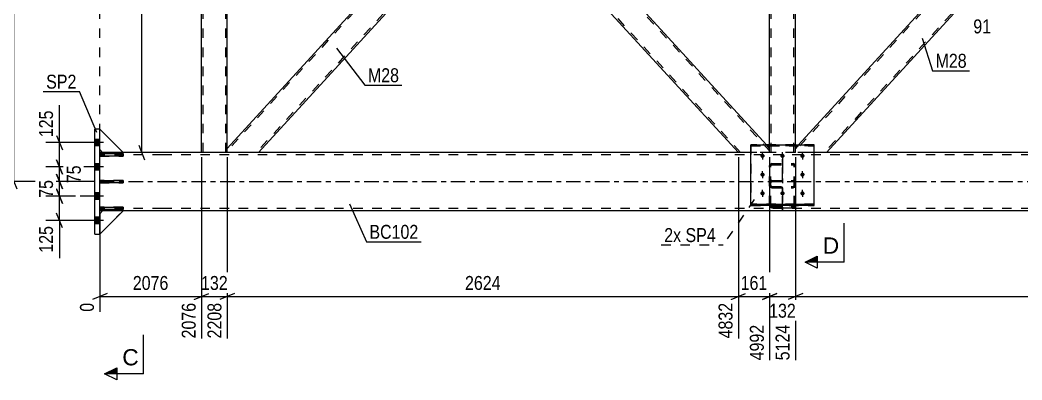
# Model space of a CAD drawing. Header units: millimetres. Extents: x -133 to 708, y -382 to 212.
# Drawn here: x -16.4 to 189.4, y -168.4 to -94.4 of the extents above; entities that cross this region are included whole.
import ezdxf

# ---------------------------------------------------------------- set-up
doc = ezdxf.new("R2010")
doc.units = ezdxf.units.MM
doc.linetypes.add('DXK_LINE_DOT2', pattern=[3.9198, 1.9599, -1.9599])
doc.linetypes.add('DXK_LINE_DOT3', pattern=[5.9187, 2.979, -0.9799, 0.9799, -0.9799])
doc.styles.add('Arial', font='ARIAL.TTF', dxfattribs={"height": 0.2})
doc.styles.add('Arial Narrow', font='ARIALN.TTF', dxfattribs={"height": 0.2})

# ---------------------------------------------------------------- blocks, each defined once
blk = doc.blocks.new('Part-389637962-1388 - 1176')
at = {"color": 7, "linetype": 'DXK_LINE_DOT2'}
for p, q in [((131.58, -6), (26.18, -121.27)), ((137.57, -6), (131.14, -6)), ((137.57, -6.33), (32.17, -121.6)), ((81.87, -59.89), (78.3, -63.8)), ((85.45, -63.8), (81.87, -67.71)), ((32.6, -121.6), (26.18, -121.6))]:
    blk.add_line(p, q, dxfattribs=at)
at = {"color": 2, "linetype": 'Continuous'}
for p, q in [((131.14, -6), (81.87, -59.89)), ((137.57, -6.8), (137.57, -6)), ((137.57, -6.8), (85.45, -63.8)), ((26.18, -120.8), (78.3, -63.8)), ((81.87, -67.71), (32.6, -121.6)), ((26.18, -121.6), (26.18, -120.8))]:
    blk.add_line(p, q, dxfattribs=at)
blk = doc.blocks.new('Part-389637962-1391 - 1176')
at = {"color": 7, "linetype": 'DXK_LINE_DOT2'}
for p, q in [((248.24, -6), (142.85, -121.27)), ((254.23, -6), (247.81, -6)), ((254.23, -6.33), (148.84, -121.6)), ((198.54, -59.89), (194.96, -63.8)), ((202.12, -63.8), (198.54, -67.71)), ((143.52, -120.06), (142.85, -120.8)), ((142.85, -121.6), (142.85, -120.8)), ((149.27, -121.6), (142.85, -121.6))]:
    blk.add_line(p, q, dxfattribs=at)
at = {"color": 2, "linetype": 'Continuous'}
for p, q in [((247.81, -6), (198.54, -59.89)), ((254.23, -6.8), (254.23, -6)), ((254.23, -6.8), (202.12, -63.8)), ((194.96, -63.8), (143.52, -120.06)), ((198.54, -67.71), (149.27, -121.6))]:
    blk.add_line(p, q, dxfattribs=at)
blk = doc.blocks.new('Part-389637962-1396 - 1176')
at = {"color": 2, "linetype": 'Continuous'}
for p, q in [((20.9, -121.6), (20.9, -6)), ((26.18, -120.8), (26.18, -6.8))]:
    blk.add_line(p, q, dxfattribs=at)
at = {"color": 7, "linetype": 'DXK_LINE_DOT2'}
for p, q in [((20.9, -6), (26.18, -6)), ((21.22, -121.6), (21.22, -6)), ((25.86, -121.6), (25.86, -6)), ((26.18, -6.8), (26.18, -6)), ((26.18, -121.6), (26.18, -120.8)), ((26.18, -121.6), (20.9, -121.6))]:
    blk.add_line(p, q, dxfattribs=at)
blk = doc.blocks.new('Part-389637962-1401 - 1176')
at = {"color": 7, "linetype": 'DXK_LINE_DOT2'}
for p, q in [((142.85, -6), (137.57, -6)), ((137.57, -6.8), (137.57, -6)), ((137.89, -121.6), (137.89, -6)), ((142.53, -121.6), (142.53, -6)), ((142.85, -6.8), (142.85, -6)), ((137.57, -121.6), (137.57, -120.06)), ((142.85, -121.6), (142.85, -120.06)), ((142.85, -121.6), (137.57, -121.6))]:
    blk.add_line(p, q, dxfattribs=at)
at = {"color": 2, "linetype": 'Continuous'}
for p, q in [((137.57, -120.06), (137.57, -6.8)), ((142.85, -120.06), (142.85, -6.8))]:
    blk.add_line(p, q, dxfattribs=at)
blk = doc.blocks.new('Part-389637962-1404 - 1176')
at = {"color": 7, "linetype": 'DXK_LINE_DOT3'}
blk.add_line((140.21, -133.58), (140.21, -122.97), dxfattribs=at)
at = {"color": 7, "linetype": 'DXK_LINE_DOT2'}
for p, q in [((137.6, -124.18), (137.57, -124.36)), ((137.57, -132.46), (137.57, -124.36)), ((137.71, -124.04), (137.6, -124.18)), ((137.86, -123.94), (137.71, -124.04)), ((137.81, -124.36), (137.82, -124.27)), ((137.81, -132.46), (137.81, -124.36)), ((137.82, -124.27), (137.88, -124.2)), ((138.05, -123.9), (137.86, -123.94)), ((137.88, -124.2), (137.95, -124.15)), ((137.95, -124.15), (138.05, -124.13)), ((138.05, -123.9), (142.37, -123.9)), ((138.05, -124.13), (142.37, -124.13)), ((142.55, -123.94), (142.37, -123.9)), ((142.37, -124.13), (142.46, -124.15)), ((142.46, -124.15), (142.54, -124.2)), ((142.54, -124.2), (142.59, -124.27)), ((142.71, -124.04), (142.55, -123.94)), ((142.59, -124.27), (142.61, -124.36)), ((142.61, -132.46), (142.61, -124.36)), ((142.81, -124.18), (142.71, -124.04)), ((142.85, -124.36), (142.81, -124.18)), ((142.85, -132.46), (142.85, -124.36)), ((137.86, -127.39), (138.05, -127.35)), ((138.05, -127.35), (142.37, -127.35)), ((142.37, -127.35), (142.55, -127.39)), ((137.57, -127.86), (137.6, -127.67)), ((137.57, -128.42), (137.6, -128.59)), ((137.6, -128.59), (137.71, -128.73)), ((137.71, -128.73), (137.86, -128.83)), ((137.82, -127.76), (137.81, -127.86)), ((137.82, -128.5), (137.81, -128.42)), ((137.88, -127.68), (137.82, -127.76)), ((137.88, -128.57), (137.82, -128.5)), ((137.86, -128.83), (138.05, -128.87)), ((137.95, -127.63), (137.88, -127.68)), ((137.95, -128.62), (137.88, -128.57)), ((138.05, -127.61), (137.95, -127.63)), ((138.05, -128.64), (137.95, -128.62)), ((138.05, -127.61), (142.37, -127.61)), ((138.05, -128.64), (142.37, -128.64)), ((138.05, -128.87), (142.37, -128.87)), ((142.46, -127.63), (142.37, -127.61)), ((142.46, -128.62), (142.37, -128.64)), ((142.37, -128.87), (142.55, -128.83)), ((142.54, -127.68), (142.46, -127.63)), ((142.54, -128.57), (142.46, -128.62)), ((142.59, -127.76), (142.54, -127.68)), ((142.59, -128.5), (142.54, -128.57)), ((142.55, -128.83), (142.71, -128.73)), ((142.61, -127.86), (142.59, -127.76)), ((142.61, -128.42), (142.59, -128.5)), ((142.71, -128.73), (142.81, -128.59)), ((142.81, -127.67), (142.85, -127.86)), ((142.81, -128.59), (142.85, -128.42)), ((137.57, -132.49), (137.57, -132.46)), ((137.81, -132.46), (137.82, -132.56)), ((137.82, -132.56), (137.88, -132.64)), ((137.88, -132.64), (137.95, -132.7)), ((137.95, -132.7), (138.05, -132.72)), ((138.05, -132.72), (142.37, -132.72)), ((142.37, -132.72), (142.46, -132.7)), ((142.46, -132.7), (142.54, -132.64)), ((142.54, -132.64), (142.59, -132.56)), ((142.59, -132.56), (142.61, -132.46)), ((142.85, -132.46), (142.84, -132.49))]:
    blk.add_line(p, q, dxfattribs=at)
at = {"color": 2, "linetype": 'Continuous'}
for p, q in [((137.6, -132.66), (137.57, -132.49)), ((138.05, -132.97), (137.86, -132.93)), ((138.05, -132.97), (142.37, -132.97)), ((142.55, -132.93), (142.37, -132.97)), ((142.84, -132.49), (142.81, -132.66))]:
    blk.add_line(p, q, dxfattribs=at)
at = {"color": 7, "linetype": 'DXK_LINE_DOT2'}
for centre, start, end in [((138.07, -127.84), 114.32, 159.2417), ((142.35, -127.84), 20.7583, 65.68)]:
    blk.add_arc(centre, 0.496, start, end, dxfattribs=at)
at = {"color": 2, "linetype": 'Continuous'}
for centre, start, end in [((138.07, -132.48), 200.7583, 245.68), ((142.35, -132.48), 294.32, 339.2417)]:
    blk.add_arc(centre, 0.496, start, end, dxfattribs=at)
blk = doc.blocks.new('Part-389637962-1407 - 1176')
at = {"color": 2, "linetype": 'Continuous'}
for p, q in [((81.87, -67.71), (85.45, -63.8)), ((85.45, -63.8), (136.89, -120.06)), ((131.14, -121.6), (81.87, -67.71))]:
    blk.add_line(p, q, dxfattribs=at)
at = {"color": 7, "linetype": 'DXK_LINE_DOT2'}
for p, q in [((137.57, -121.27), (85.23, -64.04)), ((82.09, -67.48), (82.11, -67.46)), ((131.58, -121.6), (82.09, -67.48)), ((137.57, -120.8), (136.89, -120.06)), ((137.57, -121.6), (137.57, -120.8)), ((137.57, -121.6), (131.14, -121.6)), ((137.57, -121.57), (137.57, -121.6))]:
    blk.add_line(p, q, dxfattribs=at)
blk = doc.blocks.new('Part-389637962-1414 - 1176')
at = {"color": 2, "linetype": 'Continuous'}
for p, q in [((-1, -138.4), (-1, -116.8)), ((0, -116.8), (-1, -116.8)), ((0, -138.4), (0, -116.8)), ((-1, -138.4), (0, -138.4))]:
    blk.add_line(p, q, dxfattribs=at)
blk = doc.blocks.new('Part-389637962-1425 - 1176')
at = {"color": 7, "linetype": 'DXK_LINE_DOT2'}
for p, q in [((0.6, -133.6), (0, -134.2)), ((0, -138.4), (4.8, -133.6)), ((4.8, -133.6), (0.6, -133.6)), ((0, -134.2), (0, -138.4))]:
    blk.add_line(p, q, dxfattribs=at)
blk = doc.blocks.new('Part-389637962-1426 - 1176')
at = {"color": 2, "linetype": 'Continuous'}
for p, q in [((0, -134.2), (0.6, -133.6)), ((0, -138.4), (4.8, -133.6)), ((4.8, -133.6), (0.6, -133.6))]:
    blk.add_line(p, q, dxfattribs=at)
at = {"color": 7, "linetype": 'DXK_LINE_DOT2'}
blk.add_line((0, -138.4), (0, -134.2), dxfattribs=at)
blk = doc.blocks.new('Part-389637962-1427 - 1176')
at = {"color": 7, "linetype": 'DXK_LINE_DOT2'}
for p, q in [((0, -121), (0, -116.8)), ((0, -116.8), (4.8, -121.6)), ((0.6, -121.6), (0, -121)), ((4.8, -121.6), (0.6, -121.6))]:
    blk.add_line(p, q, dxfattribs=at)
blk = doc.blocks.new('Part-389637962-1428 - 1176')
at = {"color": 2, "linetype": 'Continuous'}
for p, q in [((0, -116.8), (4.8, -121.6)), ((0.6, -121.6), (0, -121)), ((4.8, -121.6), (0.6, -121.6))]:
    blk.add_line(p, q, dxfattribs=at)
at = {"color": 7, "linetype": 'DXK_LINE_DOT2'}
blk.add_line((0, -121), (0, -116.8), dxfattribs=at)
blk = doc.blocks.new('Part-389637962-1429 - 1176')
at = {"color": 2, "linetype": 'Continuous'}
for p, q in [((0, -127.84), (0, -127.36)), ((0, -127.36), (4.8, -127.36)), ((4.8, -127.36), (4.8, -127.84)), ((4.8, -127.84), (0, -127.84))]:
    blk.add_line(p, q, dxfattribs=at)
at = {"color": 7, "linetype": 'DXK_LINE_DOT2'}
blk.add_line((0.6, -127.84), (0.6, -127.36), dxfattribs=at)
blk = doc.blocks.new('Part-389637962-1430 - 1176')
at = {"color": 2, "linetype": 'Continuous'}
for p, q in [((0, -122.34), (0, -121.86)), ((0, -121.86), (4.8, -121.86)), ((4.8, -122.34), (0, -122.34)), ((4.8, -121.86), (4.8, -122.34))]:
    blk.add_line(p, q, dxfattribs=at)
at = {"color": 7, "linetype": 'DXK_LINE_DOT2'}
blk.add_line((0.6, -122.34), (0.6, -121.86), dxfattribs=at)
blk = doc.blocks.new('Part-389637962-1431 - 1176')
at = {"color": 2, "linetype": 'Continuous'}
for p, q in [((0, -133.34), (0, -132.86)), ((0, -132.86), (4.8, -132.86)), ((4.8, -133.34), (0, -133.34)), ((4.8, -132.86), (4.8, -133.34))]:
    blk.add_line(p, q, dxfattribs=at)
at = {"color": 7, "linetype": 'DXK_LINE_DOT2'}
blk.add_line((0.6, -133.34), (0.6, -132.86), dxfattribs=at)
blk = doc.blocks.new('Part-389637962-1432 - 1176')
at = {"color": 7, "linetype": 'DXK_LINE_DOT2'}
for p, q in [((4.8, -127.36), (0, -127.36)), ((0, -127.36), (0, -127.84)), ((0.6, -127.84), (0.6, -127.36)), ((4.8, -127.84), (4.8, -127.36)), ((0, -127.84), (4.8, -127.84))]:
    blk.add_line(p, q, dxfattribs=at)
blk = doc.blocks.new('Part-389637962-1433 - 1176')
at = {"color": 7, "linetype": 'DXK_LINE_DOT2'}
for p, q in [((4.8, -121.86), (0, -121.86)), ((0, -121.86), (0, -122.34)), ((0, -122.34), (4.8, -122.34)), ((0.6, -122.34), (0.6, -121.86)), ((4.8, -122.34), (4.8, -121.86))]:
    blk.add_line(p, q, dxfattribs=at)
blk = doc.blocks.new('Part-389637962-1434 - 1176')
at = {"color": 7, "linetype": 'DXK_LINE_DOT2'}
for p, q in [((4.8, -132.86), (0, -132.86)), ((0, -132.86), (0, -133.34)), ((0, -133.34), (4.8, -133.34)), ((0.6, -133.34), (0.6, -132.86)), ((4.8, -133.34), (4.8, -132.86))]:
    blk.add_line(p, q, dxfattribs=at)
blk = doc.blocks.new('Part-389637962-1442 - 1176')
at = {"color": 7, "linetype": 'DXK_LINE_DOT3'}
blk.add_line((140.21, -122.97), (140.21, -133.58), dxfattribs=at)
at = {"color": 7, "linetype": 'DXK_LINE_DOT2'}
for p, q in [((137.57, -124.36), (137.6, -124.18)), ((137.57, -132.46), (137.57, -124.36)), ((137.6, -124.18), (137.71, -124.04)), ((137.71, -124.04), (137.86, -123.94)), ((137.82, -124.27), (137.81, -124.36)), ((137.81, -132.46), (137.81, -124.36)), ((137.88, -124.2), (137.82, -124.27)), ((137.86, -123.94), (138.05, -123.9)), ((137.95, -124.15), (137.88, -124.2)), ((138.05, -124.13), (137.95, -124.15)), ((138.05, -123.9), (142.37, -123.9)), ((138.05, -124.13), (142.37, -124.13)), ((142.37, -123.9), (142.55, -123.94)), ((142.46, -124.15), (142.37, -124.13)), ((142.54, -124.2), (142.46, -124.15)), ((142.59, -124.27), (142.54, -124.2)), ((142.55, -123.94), (142.71, -124.04)), ((142.61, -124.36), (142.59, -124.27)), ((142.61, -132.46), (142.61, -124.36)), ((142.71, -124.04), (142.81, -124.18)), ((142.81, -124.18), (142.85, -124.36)), ((142.85, -132.46), (142.85, -124.36)), ((138.05, -127.35), (137.86, -127.39)), ((138.05, -127.35), (142.37, -127.35)), ((142.55, -127.39), (142.37, -127.35)), ((137.6, -127.67), (137.57, -127.86)), ((137.6, -128.59), (137.57, -128.42)), ((137.71, -128.73), (137.6, -128.59)), ((137.86, -128.83), (137.71, -128.73)), ((137.81, -127.86), (137.82, -127.76)), ((137.81, -128.42), (137.82, -128.5)), ((137.82, -127.76), (137.88, -127.68)), ((137.82, -128.5), (137.88, -128.57)), ((138.05, -128.87), (137.86, -128.83)), ((137.88, -127.68), (137.95, -127.63)), ((137.88, -128.57), (137.95, -128.62)), ((137.95, -127.63), (138.05, -127.61)), ((137.95, -128.62), (138.05, -128.64)), ((138.05, -127.61), (142.37, -127.61)), ((138.05, -128.64), (142.37, -128.64)), ((138.05, -128.87), (142.37, -128.87)), ((142.37, -127.61), (142.46, -127.63)), ((142.37, -128.64), (142.46, -128.62)), ((142.55, -128.83), (142.37, -128.87)), ((142.46, -127.63), (142.54, -127.68)), ((142.46, -128.62), (142.54, -128.57)), ((142.54, -127.68), (142.59, -127.76)), ((142.54, -128.57), (142.59, -128.5)), ((142.71, -128.73), (142.55, -128.83)), ((142.59, -127.76), (142.61, -127.86)), ((142.59, -128.5), (142.61, -128.42)), ((142.81, -128.59), (142.71, -128.73)), ((142.85, -127.86), (142.81, -127.67)), ((142.85, -128.42), (142.81, -128.59)), ((137.57, -132.46), (137.6, -132.66)), ((137.82, -132.56), (137.81, -132.46)), ((137.88, -132.64), (137.82, -132.56)), ((137.86, -132.93), (138.05, -132.97)), ((137.95, -132.7), (137.88, -132.64)), ((138.05, -132.72), (137.95, -132.7)), ((138.05, -132.72), (142.37, -132.72)), ((138.05, -132.97), (142.37, -132.97)), ((142.46, -132.7), (142.37, -132.72)), ((142.37, -132.97), (142.55, -132.93)), ((142.54, -132.64), (142.46, -132.7)), ((142.59, -132.56), (142.54, -132.64)), ((142.61, -132.46), (142.59, -132.56)), ((142.81, -132.66), (142.85, -132.46))]:
    blk.add_line(p, q, dxfattribs=at)
for centre, start, end in [((138.07, -127.84), 114.3199, 159.2416), ((142.35, -127.84), 20.7584, 65.6801), ((138.07, -132.48), 200.7584, 245.6801), ((142.35, -132.48), 294.3199, 339.2416)]:
    blk.add_arc(centre, 0.496, start, end, dxfattribs=at)
blk = doc.blocks.new('Part-389637962-1444 - 1176')
at = {"color": 7, "linetype": 'DXK_LINE_DOT2'}
for p, q in [((146.71, -120.06), (133.71, -120.06)), ((133.71, -120.06), (133.71, -132.49)), ((146.71, -120.28), (133.71, -120.28)), ((146.71, -132.49), (146.71, -120.06)), ((146.71, -132.27), (133.71, -132.27)), ((133.71, -132.49), (146.71, -132.49))]:
    blk.add_line(p, q, dxfattribs=at)
blk = doc.blocks.new('Part-389637962-1446 - 1176')
at = {"color": 2, "linetype": 'Continuous'}
for p, q in [((133.71, -120.06), (146.71, -120.06)), ((133.71, -132.49), (133.71, -120.06)), ((146.71, -132.49), (146.71, -120.06)), ((133.71, -132.27), (146.71, -132.27)), ((146.71, -132.49), (133.71, -132.49))]:
    blk.add_line(p, q, dxfattribs=at)
at = {"color": 7, "linetype": 'DXK_LINE_DOT2'}
blk.add_line((133.71, -120.28), (146.71, -120.28), dxfattribs=at)
blk = doc.blocks.new('Part-389637962-1460 - 1176')
at = {"color": 2, "linetype": 'Continuous'}
for p, q in [((0.6, -121.6), (0, -121.6)), ((12.8, -121.6), (4.8, -121.6)), ((133.71, -121.6), (12.9, -121.6)), ((367.04, -121.6), (146.71, -121.6)), ((0.6, -133.6), (0, -133.6)), ((12.8, -133.6), (4.8, -133.6)), ((500.85, -133.6), (12.9, -133.6))]:
    blk.add_line(p, q, dxfattribs=at)
at = {"color": 7, "linetype": 'DXK_LINE_DOT2'}
for p, q in [((0, -133.6), (0, -121.6)), ((12.8, -122.08), (0, -122.08)), ((4.8, -121.6), (0.6, -121.6)), ((500.85, -122.08), (12.9, -122.08)), ((146.71, -121.6), (133.71, -121.6)), ((12.8, -133.12), (0, -133.12)), ((4.8, -133.6), (0.6, -133.6)), ((500.85, -133.12), (12.9, -133.12))]:
    blk.add_line(p, q, dxfattribs=at)
at = {"color": 7, "linetype": 'DXK_LINE_DOT3'}
for p, q in [((0, -127.6), (12.8, -127.6)), ((12.9, -127.6), (500.85, -127.6))]:
    blk.add_line(p, q, dxfattribs=at)
blk = doc.blocks.new('Bolt-389637962-1528 - 1176')
at = {"linetype": 'Continuous'}
for points in [[(-1, -118.94), (-1, -120.26), (0, -120.26), (0, -118.94)], [(-1, -118.94), (-1, -120.26), (0, -120.26), (0, -118.94)], [(-1, -118.94), (-1, -120.26), (0, -120.26), (0, -118.94)], [(-1, -123.94), (-1, -125.26), (0, -125.26), (0, -123.94)], [(-1, -123.94), (-1, -125.26), (0, -125.26), (0, -123.94)], [(-1, -129.94), (-1, -131.26), (0, -131.26), (0, -129.94)], [(-1, -129.94), (-1, -131.26), (0, -131.26), (0, -129.94)], [(-1, -134.94), (-1, -136.26), (0, -136.26), (0, -134.94)], [(-1, -134.94), (-1, -136.26), (0, -136.26), (0, -134.94)], [(-1, -134.94), (-1, -136.26), (0, -136.26), (0, -134.94)]]:
    blk.add_hatch(color=1, dxfattribs=at).paths.add_polyline_path(points)
at = {"color": 1, "linetype": 'Continuous'}
for p, q in [((0, -118.94), (-1, -118.94)), ((0, -118.94), (-1, -118.94)), ((0, -118.94), (-1, -118.94)), ((0.76, -119.6), (-4, -119.6)), ((0.76, -119.6), (-4, -119.6)), ((0.76, -119.6), (-4, -119.6)), ((0, -120.26), (-1, -120.26)), ((0, -120.26), (-1, -120.26)), ((0, -120.26), (-1, -120.26)), ((0.76, -124.6), (-4, -124.6)), ((0.76, -124.6), (-4, -124.6)), ((0, -123.94), (-1, -123.94)), ((0, -123.94), (-1, -123.94)), ((0, -125.26), (-1, -125.26)), ((0, -125.26), (-1, -125.26)), ((0.76, -130.6), (-4, -130.6)), ((0.76, -130.6), (-4, -130.6)), ((0, -129.94), (-1, -129.94)), ((0, -129.94), (-1, -129.94)), ((0, -131.26), (-1, -131.26)), ((0, -131.26), (-1, -131.26)), ((0.76, -135.6), (-4, -135.6)), ((0.76, -135.6), (-4, -135.6)), ((0.76, -135.6), (-4, -135.6)), ((0, -134.94), (-1, -134.94)), ((0, -134.94), (-1, -134.94)), ((0, -134.94), (-1, -134.94)), ((0, -136.26), (-1, -136.26)), ((0, -136.26), (-1, -136.26)), ((0, -136.26), (-1, -136.26))]:
    blk.add_line(p, q, dxfattribs=at)
blk = doc.blocks.new('Bolt-389637962-1534 - 1176')
at = {"color": 1, "linetype": 'DXK_LINE_DOT2'}
for p, q in [((136.11, -121.92), (136.11, -123.05)), ((140.21, -121.92), (140.21, -123.05)), ((144.31, -121.92), (144.31, -123.05)), ((136.11, -125.77), (136.11, -126.91)), ((144.31, -125.77), (144.31, -126.91)), ((136.11, -129.62), (136.11, -130.76)), ((140.21, -129.62), (140.21, -130.76)), ((144.31, -129.62), (144.31, -130.76))]:
    blk.add_line(p, q, dxfattribs=at)
blk = doc.blocks.new('Bolt-389637962-1536 - 1176')
at = {"linetype": 'Continuous'}
for points in [[(136.11, -122.73), (136.01, -122.72), (135.93, -122.69), (135.85, -122.65), (135.78, -122.59), (135.73, -122.52), (135.69, -122.44), (135.67, -122.36), (135.67, -122.27), (135.69, -122.19), (135.73, -122.11), (135.78, -122.04), (135.85, -121.98), (135.93, -121.94), (136.01, -121.91), (136.11, -121.9), (136.2, -121.91), (136.29, -121.94), (136.36, -121.98), (136.43, -122.04), (136.49, -122.11), (136.52, -122.19), (136.54, -122.27), (136.54, -122.36), (136.52, -122.44), (136.49, -122.52), (136.43, -122.59), (136.36, -122.65), (136.29, -122.69), (136.2, -122.72)], [(140.21, -122.73), (140.11, -122.72), (140.03, -122.69), (139.95, -122.65), (139.88, -122.59), (139.83, -122.52), (139.79, -122.44), (139.77, -122.36), (139.77, -122.27), (139.79, -122.19), (139.83, -122.11), (139.88, -122.04), (139.95, -121.98), (140.03, -121.94), (140.11, -121.91), (140.21, -121.9), (140.3, -121.91), (140.39, -121.94), (140.46, -121.98), (140.53, -122.04), (140.59, -122.11), (140.62, -122.19), (140.64, -122.27), (140.64, -122.36), (140.62, -122.44), (140.59, -122.52), (140.53, -122.59), (140.46, -122.65), (140.39, -122.69), (140.3, -122.72)], [(144.31, -122.73), (144.21, -122.72), (144.13, -122.69), (144.05, -122.65), (143.98, -122.59), (143.93, -122.52), (143.89, -122.44), (143.87, -122.36), (143.87, -122.27), (143.89, -122.19), (143.93, -122.11), (143.98, -122.04), (144.05, -121.98), (144.13, -121.94), (144.21, -121.91), (144.31, -121.9), (144.4, -121.91), (144.49, -121.94), (144.56, -121.98), (144.63, -122.04), (144.69, -122.11), (144.72, -122.19), (144.74, -122.27), (144.74, -122.36), (144.72, -122.44), (144.69, -122.52), (144.63, -122.59), (144.56, -122.65), (144.49, -122.69), (144.4, -122.72)], [(136.11, -126.58), (136.01, -126.57), (135.93, -126.54), (135.85, -126.5), (135.78, -126.44), (135.73, -126.37), (135.69, -126.29), (135.67, -126.21), (135.67, -126.12), (135.69, -126.04), (135.73, -125.96), (135.78, -125.89), (135.85, -125.83), (135.93, -125.79), (136.01, -125.76), (136.11, -125.75), (136.2, -125.76), (136.29, -125.79), (136.36, -125.83), (136.43, -125.89), (136.49, -125.96), (136.52, -126.04), (136.54, -126.12), (136.54, -126.21), (136.52, -126.29), (136.49, -126.37), (136.43, -126.44), (136.36, -126.5), (136.29, -126.54), (136.2, -126.57)], [(144.31, -126.58), (144.21, -126.57), (144.13, -126.54), (144.05, -126.5), (143.98, -126.44), (143.93, -126.37), (143.89, -126.29), (143.87, -126.21), (143.87, -126.12), (143.89, -126.04), (143.93, -125.96), (143.98, -125.89), (144.05, -125.83), (144.13, -125.79), (144.21, -125.76), (144.31, -125.75), (144.4, -125.76), (144.49, -125.79), (144.56, -125.83), (144.63, -125.89), (144.69, -125.96), (144.72, -126.04), (144.74, -126.12), (144.74, -126.21), (144.72, -126.29), (144.69, -126.37), (144.63, -126.44), (144.56, -126.5), (144.49, -126.54), (144.4, -126.57)], [(136.11, -130.43), (136.01, -130.42), (135.93, -130.4), (135.85, -130.35), (135.78, -130.3), (135.73, -130.23), (135.69, -130.15), (135.67, -130.06), (135.67, -129.98), (135.69, -129.89), (135.73, -129.81), (135.78, -129.74), (135.85, -129.68), (135.93, -129.64), (136.01, -129.61), (136.11, -129.61), (136.2, -129.61), (136.29, -129.64), (136.36, -129.68), (136.43, -129.74), (136.49, -129.81), (136.52, -129.89), (136.54, -129.98), (136.54, -130.06), (136.52, -130.15), (136.49, -130.23), (136.43, -130.3), (136.36, -130.35), (136.29, -130.4), (136.2, -130.42)], [(140.21, -130.43), (140.11, -130.42), (140.03, -130.4), (139.95, -130.35), (139.88, -130.3), (139.83, -130.23), (139.79, -130.15), (139.77, -130.06), (139.77, -129.98), (139.79, -129.89), (139.83, -129.81), (139.88, -129.74), (139.95, -129.68), (140.03, -129.64), (140.11, -129.61), (140.21, -129.61), (140.3, -129.61), (140.39, -129.64), (140.46, -129.68), (140.53, -129.74), (140.59, -129.81), (140.62, -129.89), (140.64, -129.98), (140.64, -130.06), (140.62, -130.15), (140.59, -130.23), (140.53, -130.3), (140.46, -130.35), (140.39, -130.4), (140.3, -130.42)], [(144.31, -130.43), (144.21, -130.42), (144.13, -130.4), (144.05, -130.35), (143.98, -130.3), (143.93, -130.23), (143.89, -130.15), (143.87, -130.06), (143.87, -129.98), (143.89, -129.89), (143.93, -129.81), (143.98, -129.74), (144.05, -129.68), (144.13, -129.64), (144.21, -129.61), (144.31, -129.61), (144.4, -129.61), (144.49, -129.64), (144.56, -129.68), (144.63, -129.74), (144.69, -129.81), (144.72, -129.89), (144.74, -129.98), (144.74, -130.06), (144.72, -130.15), (144.69, -130.23), (144.63, -130.3), (144.56, -130.35), (144.49, -130.4), (144.4, -130.42)]]:
    blk.add_hatch(color=1, dxfattribs=at).paths.add_polyline_path(points)
at = {"color": 1, "linetype": 'Continuous'}
for p, q in [((136.11, -122.71), (136.11, -121.58)), ((140.21, -122.71), (140.21, -121.58)), ((144.31, -122.71), (144.31, -121.58)), ((136.11, -126.56), (136.11, -125.43)), ((144.31, -126.56), (144.31, -125.43)), ((136.11, -130.42), (136.11, -129.28)), ((140.21, -130.42), (140.21, -129.28)), ((144.31, -130.42), (144.31, -129.28))]:
    blk.add_line(p, q, dxfattribs=at)
blk = doc.blocks.new('Line-389637962-34532 - 1176')
at = {"color": 1, "linetype": 'DXK_LINE_DOT2'}
blk.add_line((0, -121.6), (0, -5.26), dxfattribs=at)
blk = doc.blocks.new('StraightDimension-389637962-16902 - 1176')
at = {"color": 7, "linetype": 'Continuous'}
for p, q in [((142.85, -122.6), (142.85, -164.32)), ((247.81, -122.6), (247.81, -159.82)), ((144.35, -150.61), (141.35, -151.81)), ((142.85, -151.21), (247.81, -151.21)), ((246.31, -151.81), (249.31, -150.61))]:
    blk.add_line(p, q, dxfattribs=at)
at = {"color": 0}
blk.add_wipeout([(199.58, -150.46), (199.58, -146.26), (191.07, -146.26), (191.07, -150.46)], dxfattribs=at)
at = {"color": 0, "linetype": 'Continuous'}
blk.add_wipeout([(247.21, -151.91), (243.01, -151.91), (243.01, -160.42), (247.21, -160.42)], dxfattribs=at)
at = {"color": 3, "style": 'Arial Narrow'}
blk.add_text('2624', height=2.863, dxfattribs=at).set_placement((191.67, -149.86))
at = {"color": 3, "linetype": 'Continuous', "style": 'Arial Narrow'}
blk.add_text('7748', height=2.863, rotation=90.0002, dxfattribs=at).set_placement((246.61, -159.82))
blk = doc.blocks.new('StraightDimension-389637962-16903 - 1176')
at = {"color": 7, "linetype": 'Continuous'}
for p, q in [((137.57, -122.58), (137.57, -164.32)), ((142.85, -122.6), (142.85, -164.32)), ((136.07, -151.81), (139.07, -150.61)), ((137.57, -151.21), (142.85, -151.21)), ((144.35, -150.61), (141.35, -151.81))]:
    blk.add_line(p, q, dxfattribs=at)
at = {"color": 0}
blk.add_wipeout([(143.55, -156.16), (143.55, -151.96), (136.86, -151.96), (136.86, -156.16)], dxfattribs=at)
at = {"color": 0, "linetype": 'Continuous'}
blk.add_wipeout([(142.25, -156.41), (138.05, -156.41), (138.05, -164.92), (142.25, -164.92)], dxfattribs=at)
at = {"color": 3, "style": 'Arial Narrow'}
blk.add_text('132', height=2.863, dxfattribs=at).set_placement((137.46, -155.56))
at = {"color": 3, "linetype": 'Continuous', "style": 'Arial Narrow'}
blk.add_text('5124', height=2.863, rotation=90.0002, dxfattribs=at).set_placement((141.65, -164.32))
blk = doc.blocks.new('StraightDimension-389637962-16904 - 1176')
at = {"color": 7, "linetype": 'Continuous'}
for p, q in [((131.14, -122.6), (131.14, -159.82)), ((137.57, -122.58), (137.57, -164.32)), ((129.64, -151.81), (132.64, -150.61)), ((131.14, -151.21), (137.57, -151.21)), ((139.07, -150.61), (136.07, -151.81))]:
    blk.add_line(p, q, dxfattribs=at)
at = {"color": 0}
blk.add_wipeout([(137.7, -150.46), (137.7, -146.26), (131.01, -146.26), (131.01, -150.46)], dxfattribs=at)
at = {"color": 0, "linetype": 'Continuous'}
blk.add_wipeout([(136.97, -156.41), (132.77, -156.41), (132.77, -164.92), (136.97, -164.92)], dxfattribs=at)
at = {"color": 3, "style": 'Arial Narrow'}
blk.add_text('161', height=2.863, dxfattribs=at).set_placement((131.61, -149.86))
at = {"color": 3, "linetype": 'Continuous', "style": 'Arial Narrow'}
blk.add_text('4992', height=2.863, rotation=90.0002, dxfattribs=at).set_placement((136.37, -164.32))
blk = doc.blocks.new('StraightDimension-389637962-16905 - 1176')
at = {"color": 7, "linetype": 'Continuous'}
for p, q in [((26.18, -122.6), (26.18, -159.82)), ((131.14, -122.6), (131.14, -159.82)), ((27.68, -150.61), (24.68, -151.81)), ((26.18, -151.21), (131.14, -151.21)), ((129.64, -151.81), (132.64, -150.61))]:
    blk.add_line(p, q, dxfattribs=at)
at = {"color": 0}
blk.add_wipeout([(82.92, -150.46), (82.92, -146.26), (74.41, -146.26), (74.41, -150.46)], dxfattribs=at)
at = {"color": 0, "linetype": 'Continuous'}
blk.add_wipeout([(130.54, -151.91), (126.34, -151.91), (126.34, -160.42), (130.54, -160.42)], dxfattribs=at)
at = {"color": 3, "style": 'Arial Narrow'}
blk.add_text('2624', height=2.863, dxfattribs=at).set_placement((75.01, -149.86))
at = {"color": 3, "linetype": 'Continuous', "style": 'Arial Narrow'}
blk.add_text('4832', height=2.863, rotation=90.0002, dxfattribs=at).set_placement((129.94, -159.82))
blk = doc.blocks.new('StraightDimension-389637962-16906 - 1176')
at = {"color": 7, "linetype": 'Continuous'}
for p, q in [((20.9, -122.6), (20.9, -159.82)), ((26.18, -122.6), (26.18, -159.82)), ((19.4, -151.81), (22.4, -150.61)), ((20.9, -151.21), (26.18, -151.21)), ((27.68, -150.61), (24.68, -151.81))]:
    blk.add_line(p, q, dxfattribs=at)
at = {"color": 0}
blk.add_wipeout([(26.88, -150.46), (26.88, -146.26), (20.2, -146.26), (20.2, -150.46)], dxfattribs=at)
at = {"color": 0, "linetype": 'Continuous'}
blk.add_wipeout([(25.58, -151.91), (21.38, -151.91), (21.38, -160.42), (25.58, -160.42)], dxfattribs=at)
at = {"color": 3, "style": 'Arial Narrow'}
blk.add_text('132', height=2.863, dxfattribs=at).set_placement((20.8, -149.86))
at = {"color": 3, "linetype": 'Continuous', "style": 'Arial Narrow'}
blk.add_text('2208', height=2.863, rotation=90.0002, dxfattribs=at).set_placement((24.98, -159.82))
blk = doc.blocks.new('StraightDimension-389637962-16907 - 1176')
at = {"color": 7, "linetype": 'Continuous'}
for p, q in [((20.9, -122.6), (20.9, -159.82)), ((0, -134.6), (0, -154.34)), ((1.5, -150.61), (-1.5, -151.81)), ((0, -151.21), (20.9, -151.21)), ((19.4, -151.81), (22.4, -150.61))]:
    blk.add_line(p, q, dxfattribs=at)
at = {"color": 0}
blk.add_wipeout([(14.71, -150.46), (14.71, -146.26), (6.19, -146.26), (6.19, -150.46)], dxfattribs=at)
at = {"color": 0, "linetype": 'Continuous'}
for points in [[(-0.6, -151.91), (-4.8, -151.91), (-4.8, -154.94), (-0.6, -154.94)], [(20.3, -151.91), (16.1, -151.91), (16.1, -160.42), (20.3, -160.42)]]:
    blk.add_wipeout(points, dxfattribs=at)
at = {"color": 3, "style": 'Arial Narrow'}
blk.add_text('2076', height=2.863, dxfattribs=at).set_placement((6.79, -149.86))
at = {"color": 3, "linetype": 'Continuous', "style": 'Arial Narrow'}
for s, height, p in [('0', 2.86, (-1.2, -154.34)), ('2076', 2.863, (19.7, -159.82))]:
    blk.add_text(s, height=height, rotation=90.0002, dxfattribs=at).set_placement(p)
blk = doc.blocks.new('StraightDimension-389637962-34524 - 1176')
at = {"color": 7, "linetype": 'Continuous'}
for p, q in [((-17.06, -1.5), (-18.26, 1.5)), ((-1, 0), (-20.51, 0)), ((-17.66, -127.6), (-17.66, 0)), ((-18.26, -126.1), (-17.06, -129.1)), ((-1, -127.6), (-20.51, -127.6))]:
    blk.add_line(p, q, dxfattribs=at)
at = {"color": 0}
blk.add_wipeout([(-18.41, -59.54), (-22.61, -59.54), (-22.61, -68.06), (-18.41, -68.06)], dxfattribs=at)
at = {"color": 3, "style": 'Arial Narrow'}
blk.add_text('3190', height=2.863, rotation=90.0002, dxfattribs=at).set_placement((-19.01, -67.46))
blk = doc.blocks.new('AngleDimension-389637962-34935 - 1176')
at = {"color": 7, "linetype": 'Continuous'}
for p, q in [((225.77, -37.93), (186.68, -80.68)), ((186.68, -80.68), (175.75, -92.64)), ((186.68, -80.68), (186.68, -92.64)), ((186.68, -92.64), (175.75, -92.64))]:
    blk.add_line(p, q, dxfattribs=at)
at = {"color": 0}
for points in [[(191.78, -83.32), (187.58, -83.32), (187.58, -90), (191.78, -90)], [(183.65, -97.74), (183.65, -93.54), (178.79, -93.54), (178.79, -97.74)]]:
    blk.add_wipeout(points, dxfattribs=at)
at = {"color": 3, "style": 'Arial Narrow'}
blk.add_text('100', height=2.863, rotation=90.0002, dxfattribs=at).set_placement((191.18, -89.4))
blk.add_text('91', height=2.863, dxfattribs=at).set_placement((179.39, -97.14))
blk = doc.blocks.new('StraightDimension-389637962-35838 - 1176')
at = {"color": 7, "linetype": 'Continuous'}
for p, q in [((19.9, -6), (5.76, -6)), ((9.21, -7.5), (8.01, -4.5)), ((8.61, -121.6), (8.61, -6)), ((8.01, -120.1), (9.21, -123.1)), ((19.9, -121.6), (5.76, -121.6))]:
    blk.add_line(p, q, dxfattribs=at)
at = {"color": 0}
blk.add_wipeout([(7.86, -59.54), (3.66, -59.54), (3.66, -68.06), (7.86, -68.06)], dxfattribs=at)
at = {"color": 3, "style": 'Arial Narrow'}
blk.add_text('2890', height=2.863, rotation=90.0002, dxfattribs=at).set_placement((7.26, -67.46))
blk = doc.blocks.new('StraightDimension-389637962-49279 - 1176')
at = {"color": 7, "linetype": 'Continuous'}
for p, q in [((-8.85, -118.1), (-7.65, -121.1)), ((-4, -119.6), (-11.1, -119.6)), ((-8.25, -124.6), (-8.25, -119.6)), ((-7.65, -126.1), (-8.85, -123.1)), ((-5, -124.6), (-11.1, -124.6))]:
    blk.add_line(p, q, dxfattribs=at)
at = {"color": 0}
blk.add_wipeout([(-9, -112.39), (-13.2, -112.39), (-13.2, -119.07), (-9, -119.07)], dxfattribs=at)
at = {"color": 7, "linetype": 'Continuous'}
blk.add_line((-8.25, -119.6), (-8.25, -111.87), dxfattribs=at)
blk.add_line((-8.25, -119.6), (-8.25, -111.87), dxfattribs=at)
at = {"color": 3, "style": 'Arial Narrow'}
blk.add_text('125', height=2.863, rotation=90.0002, dxfattribs=at).set_placement((-9.6, -118.47))
blk = doc.blocks.new('StraightDimension-389637962-49280 - 1176')
at = {"color": 7, "linetype": 'Continuous'}
for p, q in [((-8.85, -123.1), (-7.65, -126.1)), ((-5, -124.6), (-10.65, -124.6)), ((-8.25, -127.6), (-8.25, -124.6)), ((-7.65, -129.1), (-8.85, -126.1)), ((-1, -127.6), (-10.65, -127.6))]:
    blk.add_line(p, q, dxfattribs=at)
at = {"color": 0}
blk.add_wipeout([(-3.3, -123.67), (-7.5, -123.67), (-7.5, -128.53), (-3.3, -128.53)], dxfattribs=at)
at = {"color": 3, "style": 'Arial Narrow'}
blk.add_text('75', height=2.863, rotation=90.0002, dxfattribs=at).set_placement((-3.9, -127.93))
blk = doc.blocks.new('StraightDimension-389637962-49281 - 1176')
at = {"color": 7, "linetype": 'Continuous'}
for p, q in [((-8.85, -126.1), (-7.65, -129.1)), ((-1, -127.6), (-11.1, -127.6)), ((-7.65, -132.1), (-8.85, -129.1)), ((-8.25, -130.6), (-8.25, -127.6)), ((-5, -130.6), (-11.1, -130.6))]:
    blk.add_line(p, q, dxfattribs=at)
at = {"color": 0}
blk.add_wipeout([(-9, -126.67), (-13.2, -126.67), (-13.2, -131.53), (-9, -131.53)], dxfattribs=at)
at = {"color": 3, "style": 'Arial Narrow'}
blk.add_text('75', height=2.863, rotation=90.0002, dxfattribs=at).set_placement((-9.6, -130.93))
blk = doc.blocks.new('StraightDimension-389637962-49282 - 1176')
at = {"color": 7, "linetype": 'Continuous'}
for p, q in [((-8.85, -129.1), (-7.65, -132.1)), ((-5, -130.6), (-11.1, -130.6)), ((-8.25, -135.6), (-8.25, -130.6)), ((-4, -135.6), (-11.1, -135.6)), ((-7.65, -137.1), (-8.85, -134.1))]:
    blk.add_line(p, q, dxfattribs=at)
at = {"color": 0}
blk.add_wipeout([(-9, -136.12), (-13.2, -136.12), (-13.2, -142.81), (-9, -142.81)], dxfattribs=at)
at = {"color": 7, "linetype": 'Continuous'}
blk.add_line((-8.25, -135.6), (-8.25, -143.33), dxfattribs=at)
blk.add_line((-8.25, -135.6), (-8.25, -143.33), dxfattribs=at)
at = {"color": 3, "style": 'Arial Narrow'}
blk.add_text('125', height=2.863, rotation=90.0002, dxfattribs=at).set_placement((-9.6, -142.21))
blk = doc.blocks.new('Mark-389637962-15035 - 1176')
at = {"color": 0}
blk.add_wipeout([(61.47, -107.18), (61.47, -104.18), (55.07, -104.18), (55.07, -107.18)], dxfattribs=at)
blk.add_wipeout([(61.47, -107.18), (61.47, -104.18), (55.07, -104.18), (55.07, -107.18)], dxfattribs=at)
at = {"color": 30, "linetype": 'Continuous'}
for p, q in [((48.65, -100.18), (54.47, -107.78)), ((54.47, -107.78), (62.07, -107.78))]:
    blk.add_line(p, q, dxfattribs=at)
at = {"color": 3, "style": 'Arial Narrow'}
blk.add_text('M28', height=2.863, dxfattribs=at).set_placement((55.07, -107.18))
blk = doc.blocks.new('Mark-389637962-15044 - 1176')
at = {"color": 0}
blk.add_wipeout([(178.04, -104.21), (178.04, -101.21), (171.64, -101.21), (171.64, -104.21)], dxfattribs=at)
blk.add_wipeout([(178.04, -104.21), (178.04, -101.21), (171.64, -101.21), (171.64, -104.21)], dxfattribs=at)
at = {"color": 30, "linetype": 'Continuous'}
for p, q in [((168.89, -98.16), (171.04, -104.81)), ((171.04, -104.81), (178.64, -104.81))]:
    blk.add_line(p, q, dxfattribs=at)
at = {"color": 3, "style": 'Arial Narrow'}
blk.add_text('M28', height=2.863, dxfattribs=at).set_placement((171.64, -104.21))
blk = doc.blocks.new('Mark-389637962-15101 - 1176')
at = {"color": 0}
blk.add_wipeout([(-4.78, -108.5), (-4.78, -105.5), (-11, -105.5), (-11, -108.5)], dxfattribs=at)
blk.add_wipeout([(-4.78, -108.5), (-4.78, -105.5), (-11, -105.5), (-11, -108.5)], dxfattribs=at)
at = {"color": 30, "linetype": 'Continuous'}
for p in [(-11.6, -109.1), (-0.61, -117.54)]:
    blk.add_line(p, (-4.18, -109.1), dxfattribs=at)
at = {"color": 3, "style": 'Arial Narrow'}
blk.add_text('SP2', height=2.863, dxfattribs=at).set_placement((-11, -108.5))
blk = doc.blocks.new('Mark-389637962-15137 - 1176')
at = {"color": 0}
blk.add_wipeout([(65.43, -139.35), (65.43, -136.35), (55.38, -136.35), (55.38, -139.35)], dxfattribs=at)
blk.add_wipeout([(65.43, -139.35), (65.43, -136.35), (55.38, -136.35), (55.38, -139.35)], dxfattribs=at)
at = {"color": 30, "linetype": 'Continuous'}
for p, q in [((51.32, -132.2), (54.78, -139.95)), ((54.78, -139.95), (66.03, -139.95))]:
    blk.add_line(p, q, dxfattribs=at)
at = {"color": 3, "style": 'Arial Narrow'}
blk.add_text('BC102', height=2.863, dxfattribs=at).set_placement((55.38, -139.35))
blk = doc.blocks.new('SectionMark-389637962-29773 - 1176')
at = {"linetype": 'Continuous'}
for points in [[(3.5, 23.79), (3.5, 22.54), (1, 23.79)], [(3.5, -165.86), (3.5, -167.11), (1, -167.11)]]:
    blk.add_hatch(color=6, dxfattribs=at).paths.add_polyline_path(points)
at = {"color": 6, "linetype": 'Continuous'}
for p, q in [((1, 23.79), (3.5, 25.04)), ((3.5, 22.54), (3.5, 25.04)), ((9, 23.79), (1, 23.79)), ((1, 23.79), (3.5, 22.54)), ((1, -167.11), (3.5, -165.86)), ((3.5, -165.86), (3.5, -168.36)), ((9, -167.11), (1, -167.11)), ((3.5, -168.36), (1, -167.11))]:
    blk.add_line(p, q, dxfattribs=at)
at = {"color": 0, "linetype": 'Continuous'}
for points in [[(8, 18.54), (8, 22.04), (4.63, 22.04), (4.63, 18.54)], [(8, -165.36), (8, -161.86), (4.63, -161.86), (4.63, -165.36)]]:
    blk.add_wipeout(points, dxfattribs=at)
at = {"color": 6, "linetype": 'Continuous'}
for p, q in [((9, 23.79), (9, 15.79)), ((9, -167.11), (9, -159.11))]:
    blk.add_line(p, q, dxfattribs=at)
at = {"color": 3, "linetype": 'Continuous', "style": 'Arial'}
for p in [(4.63, 18.54), (4.63, -165.36)]:
    blk.add_text('C', height=3.34, dxfattribs=at).set_placement(p)
blk = doc.blocks.new('SectionMark-389637962-30592 - 1176')
at = {"linetype": 'Continuous'}
for points in [[(147.35, 25.86), (147.35, 24.61), (144.85, 25.86)], [(147.35, -142.91), (147.35, -144.16), (144.85, -144.16)]]:
    blk.add_hatch(color=6, dxfattribs=at).paths.add_polyline_path(points)
at = {"color": 6, "linetype": 'Continuous'}
for p, q in [((144.85, 25.86), (147.35, 27.11)), ((147.35, 24.61), (147.35, 27.11)), ((152.85, 25.86), (144.85, 25.86)), ((144.85, 25.86), (147.35, 24.61)), ((144.85, -144.16), (147.35, -142.91)), ((147.35, -142.91), (147.35, -145.41)), ((152.85, -144.16), (144.85, -144.16)), ((147.35, -145.41), (144.85, -144.16))]:
    blk.add_line(p, q, dxfattribs=at)
at = {"color": 0, "linetype": 'Continuous'}
for points in [[(151.85, 20.61), (151.85, 24.11), (148.48, 24.11), (148.48, 20.61)], [(151.85, -142.41), (151.85, -138.91), (148.48, -138.91), (148.48, -142.41)]]:
    blk.add_wipeout(points, dxfattribs=at)
at = {"color": 6, "linetype": 'Continuous'}
for p, q in [((152.85, 25.86), (152.85, 17.86)), ((152.85, -144.16), (152.85, -136.16))]:
    blk.add_line(p, q, dxfattribs=at)
at = {"color": 3, "linetype": 'Continuous', "style": 'Arial'}
for p in [(148.48, 20.61), (148.48, -142.41)]:
    blk.add_text('D', height=3.34, dxfattribs=at).set_placement(p)
blk = doc.blocks.new('MarkSet-389637962-49650 - 1176')
at = {"color": 30, "linetype": 'DXK_LINE_DOT2'}
blk.add_line((134.4, -131.29), (128, -140.62), dxfattribs=at)
at = {"color": 0}
blk.add_wipeout([(119.39, -140.02), (119.39, -137.02), (115.92, -137.02), (115.92, -140.02)], dxfattribs=at)
blk.add_wipeout([(119.39, -140.02), (119.39, -137.02), (115.92, -137.02), (115.92, -140.02)], dxfattribs=at)
blk.add_wipeout([(126.5, -140.02), (126.5, -137.02), (120.29, -137.02), (120.29, -140.02)], dxfattribs=at)
blk.add_wipeout([(126.5, -140.02), (126.5, -137.02), (120.29, -137.02), (120.29, -140.02)], dxfattribs=at)
at = {"color": 30, "linetype": 'DXK_LINE_DOT2'}
blk.add_line((115.32, -140.62), (128, -140.62), dxfattribs=at)
at = {"color": 3, "style": 'Arial Narrow'}
for s, p in [('2x', (115.92, -140.02)), ('SP4', (120.29, -140.02))]:
    blk.add_text(s, height=2.863, dxfattribs=at).set_placement(p)

msp = doc.modelspace()

# ---------------------------------------------------------------- block references
for name in ['Line-389637962-34532 - 1176', 'Part-389637962-1396 - 1176', 'Part-389637962-1388 - 1176', 'Part-389637962-1401 - 1176', 'Part-389637962-1391 - 1176', 'Part-389637962-1407 - 1176', 'Part-389637962-1414 - 1176', 'Part-389637962-1427 - 1176', 'Part-389637962-1428 - 1176', 'Bolt-389637962-1528 - 1176', 'Part-389637962-1444 - 1176', 'Part-389637962-1446 - 1176', 'Part-389637962-1460 - 1176', 'Part-389637962-1430 - 1176', 'Part-389637962-1433 - 1176', 'Bolt-389637962-1536 - 1176', 'Bolt-389637962-1534 - 1176', 'Part-389637962-1404 - 1176', 'Part-389637962-1442 - 1176', 'Part-389637962-1429 - 1176', 'Part-389637962-1432 - 1176', 'Part-389637962-1431 - 1176', 'Part-389637962-1434 - 1176', 'Part-389637962-1425 - 1176', 'Part-389637962-1426 - 1176']:
    msp.add_blockref(name, (0, 0))

# ---------------------------------------------------------------- next in the draw order: block references
for name in ['AngleDimension-389637962-34935 - 1176', 'Mark-389637962-15035 - 1176', 'StraightDimension-389637962-16902 - 1176']:
    msp.add_blockref(name, (0, 0))

# ---------------------------------------------------------------- next in the draw order: block references
for name in ['Mark-389637962-15044 - 1176', 'StraightDimension-389637962-16903 - 1176']:
    msp.add_blockref(name, (0, 0))

# ---------------------------------------------------------------- next in the draw order: block references
for name in ['SectionMark-389637962-30592 - 1176', 'StraightDimension-389637962-16904 - 1176']:
    msp.add_blockref(name, (0, 0))

# ---------------------------------------------------------------- next in the draw order: block references
msp.add_blockref('StraightDimension-389637962-16905 - 1176', (0, 0))

# ---------------------------------------------------------------- next in the draw order: block references
for name in ['StraightDimension-389637962-16906 - 1176', 'MarkSet-389637962-49650 - 1176', 'Mark-389637962-15137 - 1176']:
    msp.add_blockref(name, (0, 0))

# ---------------------------------------------------------------- next in the draw order: block references
msp.add_blockref('StraightDimension-389637962-16907 - 1176', (0, 0))

# ---------------------------------------------------------------- next in the draw order: block references
for name in ['StraightDimension-389637962-34524 - 1176', 'StraightDimension-389637962-35838 - 1176']:
    msp.add_blockref(name, (0, 0))

# ---------------------------------------------------------------- next in the draw order: block references
for name in ['SectionMark-389637962-29773 - 1176', 'StraightDimension-389637962-49279 - 1176']:
    msp.add_blockref(name, (0, 0))

# ---------------------------------------------------------------- next in the draw order: block references
for name in ['Mark-389637962-15101 - 1176', 'StraightDimension-389637962-49280 - 1176']:
    msp.add_blockref(name, (0, 0))

# ---------------------------------------------------------------- next in the draw order: block references
msp.add_blockref('StraightDimension-389637962-49281 - 1176', (0, 0))

# ---------------------------------------------------------------- next in the draw order: block references
msp.add_blockref('StraightDimension-389637962-49282 - 1176', (0, 0))

doc.saveas('drawing.dxf')
